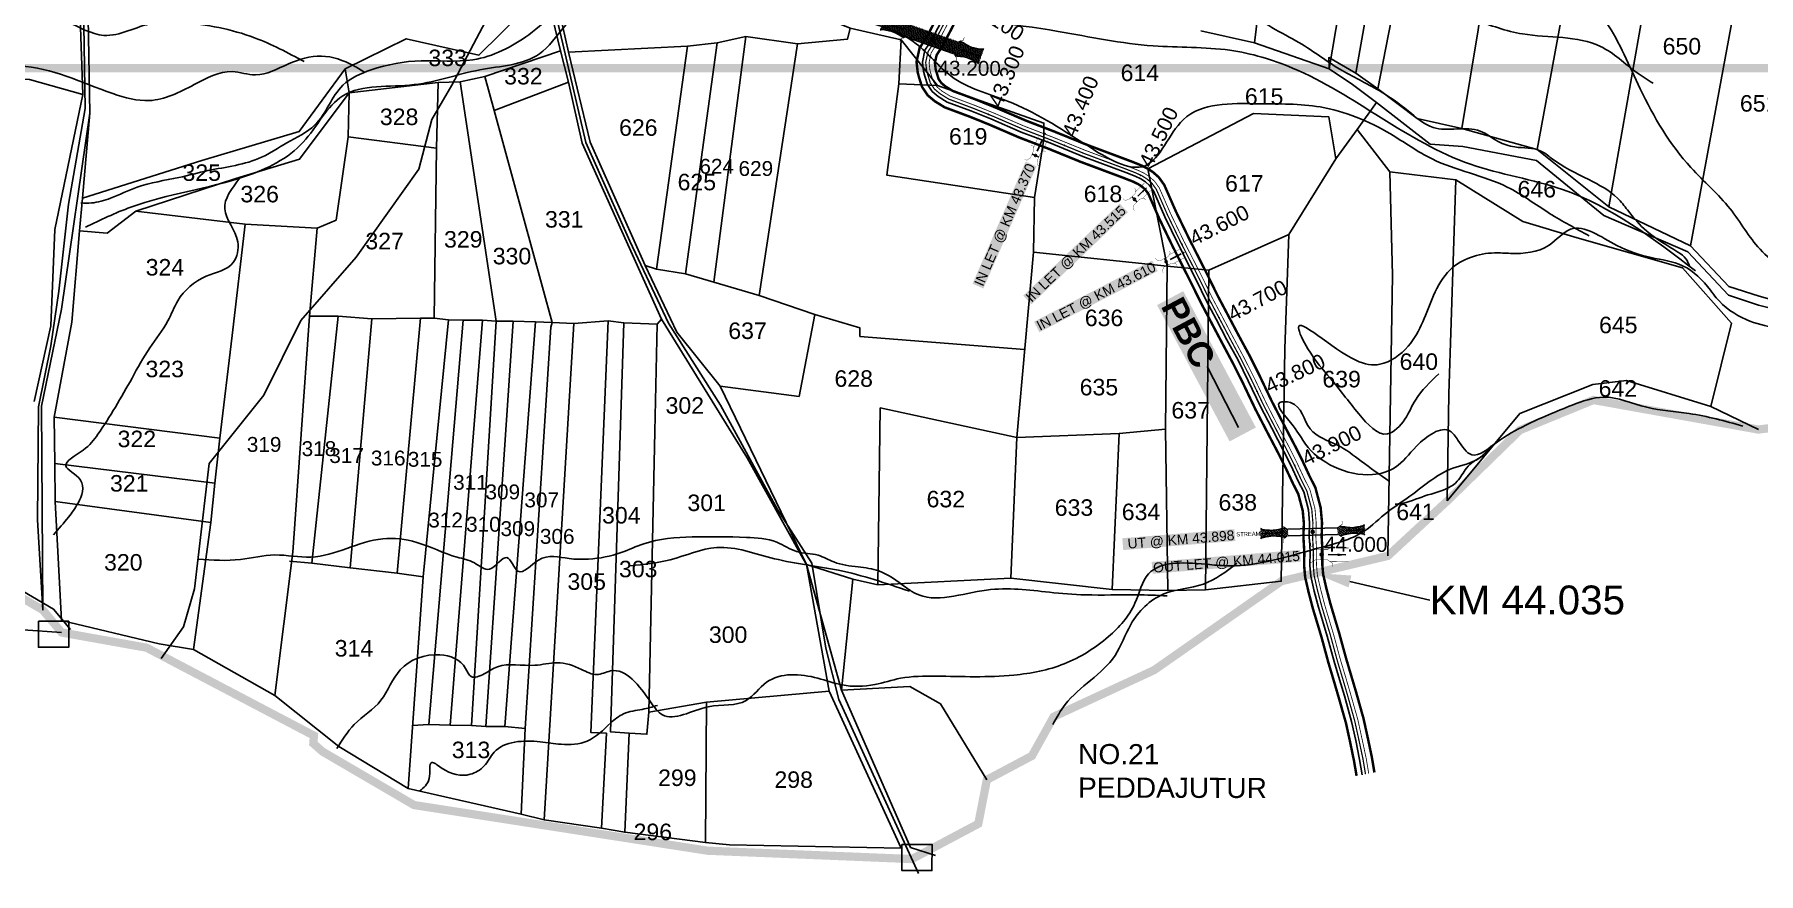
# Model space of a CAD drawing. Header units: inches. Extents: x 200003 to 248779, y 1594258 to 1607376.
# Drawn here: x 205191 to 207279, y 1595902 to 1596918 of the extents above; entities that cross this region are included whole.
import ezdxf
from ezdxf import colors
from ezdxf.entities.mleader import LeaderData, LeaderLine
from ezdxf.enums import TextEntityAlignment as Align
from ezdxf.math import Vec2, Vec3

# ---------------------------------------------------------------- set-up
doc = ezdxf.new("R2010")
doc.units = ezdxf.units.IN
doc.header["$LTSCALE"] = 15
doc.header["$MEASUREMENT"] = 0
doc.linetypes.add('DASHED2', pattern=[0.375, 0.25, -0.125])
doc.linetypes.add('HIDDEN2', pattern=[0.1875, 0.125, -0.0625])
for name, color, linetype in [('BOUNDRY STONES', 240, 'Continuous'), ('CANAL1', 7, 'Continuous'), ('CSMark', 72, 'Continuous'), ('PAPER SIZE', 5, 'Continuous'), ('PLOTS', 7, 'Continuous'), ('PLOTS NO', 7, 'Continuous'), ('ROADS', 1, 'Continuous'), ('STREAMS', 4, 'Continuous'), ('STRUCTURE', 5, 'Continuous'), ('TEXT', 1, 'Continuous'), ('text2', 7, 'Continuous'), ('VILLAGE BOUNDRY', 5, 'Continuous'), ('VILLAGE STONES', 240, 'Continuous')]:
    doc.layers.add(name, color=color, linetype=linetype)
doc.styles.get("Standard").update_dxf_attribs({"font": 'arial.ttf'})
doc.dimstyles.get("Standard").update_dxf_attribs({"dimtxt": 0.18, "dimasz": 0.18, "dimexe": 0.18, "dimexo": 0.0625, "dimgap": 0.09, "dimtad": 0, "dimtih": 1, "dimtoh": 1, "dimdec": 4, "dimzin": 0, "dimdsep": 46, "dimtxsty": 'Standard', "dimcen": 0.09, "dimadec": 0, "dimazin": 0, "dimtfac": 1, "dimtdec": 4, "dimtofl": 0, "dimtmove": 0, "dimatfit": 3, "dimfxl": 1, "dimtolj": 1, "dimtzin": 0, "dimarcsym": 0})

# ---------------------------------------------------------------- blocks, each defined once
blk = doc.blocks.new('OT')
at = {"layer": 'STRUCTURE', "color": 190}
for points, const_width in [([(769751.4, 1706595.8), (769729.4, 1706595.8)], 0.5), ([(769775.2, 1706601.8), (769775.2, 1706597.8), (769769.2, 1706593.8), (769761.8, 1706593.8), (769754.4, 1706593.8), (769748.4, 1706597.8), (769748.4, 1706601.8)], 0.5), ([(769761.8, 1706593.8), (769761.8, 1706581)], 2.5), ([(769751.4, 1706579), (769729.4, 1706579)], 0.5), ([(769748.4, 1706573), (769748.4, 1706577), (769754.4, 1706581), (769761.8, 1706581), (769761.8, 1706581), (769761.8, 1706581), (769769.2, 1706581), (769775.2, 1706577), (769775.2, 1706573)], 0.5)]:
    blk.add_lwpolyline(points, dxfattribs=dict(at, const_width=const_width))
at = {"layer": 'STRUCTURE', "color": 0}
blk.add_circle((769761.8, 1706587.4), 1.87, dxfattribs=at)
blk.add_leader([(769732.6, 1706587.4), (769753.8, 1706587.4)], dimstyle='Standard', override={"dimasz": 10, "dimgap": 0.09, "dimtad": 0}, dxfattribs=at)
blk = doc.blocks.new('UT')
at = {"layer": 'STRUCTURE'}
h = blk.add_hatch(dxfattribs=at)
h.set_pattern_fill('DASH', color=150, scale=8, angle=-39.6278, style=0)
h.set_pattern_definition([(320.372247933, (-4370.464, -6260.8811), (1.40800153113, 0.132407282), [1, -1])])
h.paths.add_polyline_path([(765163, 1700681.9), (765165.6, 1700680.6), (765167.2, 1700680.3), (765169.1, 1700680), (765172.4, 1700679.6), (765176.4, 1700679.3), (765179.5, 1700679.5), (765183.1, 1700679.9), (765187.7, 1700680.9), (765188.9, 1700681.2), (765193.1, 1700682.2), (765196.1, 1700680.2), (765196.1, 1700672.2), (765193.1, 1700670.2), (765190.5, 1700670.8), (765188.1, 1700671.3), (765185.5, 1700671.8), (765183.6, 1700672.1), (765181, 1700672.5), (765180.3, 1700672.5), (765178.5, 1700672.6), (765176.7, 1700672.6), (765174.6, 1700672.5), (765172.5, 1700672.3), (765170.4, 1700672), (765168.5, 1700671.7), (765166.1, 1700671.2), (765165, 1700670.8), (765163, 1700669.7)])
h.paths.add_polyline_path([(765259.1, 1700682.2), (765256.1, 1700680.2), (765256.1, 1700672.2), (765259.1, 1700670.2), (765261.9, 1700671), (765264.4, 1700671.6), (765266.4, 1700672), (765269.1, 1700672.5), (765272.7, 1700673), (765276.1, 1700673.1), (765278.6, 1700672.9), (765281.2, 1700672.7), (765283.9, 1700672.3), (765286.4, 1700671.9), (765288, 1700671.3), (765289.2, 1700670.6), (765289.1, 1700682.7), (765287.6, 1700681.8), (765285.7, 1700681.2), (765283, 1700680.7), (765281.2, 1700680.4), (765276.7, 1700679.9), (765272.7, 1700679.9), (765268.7, 1700680.3), (765264.8, 1700681), (765261.2, 1700681.7)])
at = {"layer": 'STRUCTURE', "color": 150, "const_width": 0.628}
for points in [[(765190.1, 1700688.2), (765190.1, 1700684.2), (765196.1, 1700680.2), (765256.1, 1700680.2), (765262.1, 1700684.2), (765262.1, 1700688.2)], [(765190.1, 1700664.2), (765190.1, 1700668.2), (765196.1, 1700672.2), (765256.1, 1700672.2), (765262.1, 1700668.2), (765262.1, 1700664.2)]]:
    blk.add_lwpolyline(points, dxfattribs=at)
at = {"layer": 'STRUCTURE', "color": 150}
for points in [[(765196.1, 1700680.2), (765256.1, 1700680.2)], [(765196.1, 1700672.2), (765256.1, 1700672.2)], [(765196.1, 1700672.2), (765256.1, 1700672.2)]]:
    blk.add_lwpolyline(points, dxfattribs=at)
at = {"layer": 'STRUCTURE', "color": 0}
blk.add_circle((765226.1, 1700676.2), 1.89, dxfattribs=at)
at = {"layer": 'STRUCTURE', "color": 150}
for points in [[(765163, 1700681.9), (765164.4, 1700681.1), (765167.9, 1700680.2), (765171.2, 1700679.8), (765176.1, 1700679.4), (765184.7, 1700680.3), (765193.1, 1700682.2)], [(765289.1, 1700682.7), (765287.8, 1700681.9), (765284.3, 1700680.9), (765280.9, 1700680.4), (765276.1, 1700679.8), (765267.4, 1700680.5), (765259.1, 1700682.2)], [(765163, 1700669.7), (765164.3, 1700670.6), (765167.8, 1700671.6), (765171.2, 1700672.1), (765176, 1700672.6), (765184.7, 1700672), (765193.1, 1700670.2)], [(765289.2, 1700670.6), (765287.8, 1700671.4), (765284.2, 1700672.3), (765280.9, 1700672.7), (765276.1, 1700673.1), (765267.4, 1700672.2), (765259.1, 1700670.2)]]:
    blk.add_spline(points, degree=3, dxfattribs=at)
at = {"layer": 'STRUCTURE', "color": 0}
blk.add_text('STREAM', height=5, dxfattribs=at).set_placement((765148.2, 1700675.8), align=Align.MIDDLE_CENTER)
for points in [[(765190.9, 1700676), (765164.2, 1700675.8)], [(765289.3, 1700676.7), (765265.4, 1700676.4)]]:
    blk.add_leader(points, dimstyle='Standard', override={"dimasz": 10, "dimgap": 0.09, "dimtad": 0}, dxfattribs=at)
blk = doc.blocks.new('SP')
at = {"layer": 'STRUCTURE'}
h = blk.add_hatch(dxfattribs=at)
h.set_pattern_fill('DASH', color=256, scale=8, style=0)
edge = h.paths.add_edge_path()
edge.add_spline(control_points=[(769825.7, 1706742.1), (769825.3, 1706741.8), (769823.8, 1706740.8), (769820.9, 1706740.3), (769817, 1706739.7), (769811.4, 1706738.9), (769804, 1706739.7), (769798.4, 1706741), (769795.6, 1706741.6)], knot_values=[0, 0, 0, 0, 1.613557, 5.24513, 8.624976, 13.470124, 22.190216, 30.746377, 30.746377, 30.746377, 30.746377], degree=3, periodic=0)
edge.add_line((769795.6, 1706741.6), (769792.6, 1706739.6))
edge.add_line((769792.6, 1706739.6), (769732.6, 1706739.6))
edge.add_line((769732.6, 1706739.6), (769729.6, 1706741.6))
edge.add_spline(control_points=[(769729.6, 1706741.6), (769726.9, 1706740.9), (769721.3, 1706739.5), (769713.9, 1706738.5), (769708.3, 1706739.1), (769704.4, 1706739.6), (769701.5, 1706740), (769700, 1706741), (769699.5, 1706741.3)], knot_values=[0, 0, 0, 0, 8.556161, 17.276253, 22.121402, 25.501247, 29.13282, 30.746377, 30.746377, 30.746377, 30.746377], degree=3, periodic=0)
edge.add_line((769699.5, 1706741.3), (769699.5, 1706722.1))
edge.add_spline(control_points=[(769699.5, 1706722.1), (769700, 1706722.4), (769701.4, 1706723.4), (769704.3, 1706724), (769708.2, 1706724.5), (769713.8, 1706725.3), (769721.2, 1706724.5), (769726.8, 1706723.3), (769729.6, 1706722.6)], knot_values=[0, 0, 0, 0, 1.613557, 5.24513, 8.624976, 13.470124, 22.190216, 30.746377, 30.746377, 30.746377, 30.746377], degree=3, periodic=0)
edge.add_line((769729.6, 1706722.6), (769732.6, 1706724.6))
edge.add_line((769732.6, 1706724.6), (769792.6, 1706724.6))
edge.add_line((769792.6, 1706724.6), (769795.6, 1706722.6))
edge.add_spline(control_points=[(769795.6, 1706722.6), (769798.4, 1706723.3), (769803.9, 1706724.8), (769811.3, 1706725.8), (769817, 1706725.1), (769820.9, 1706724.7), (769823.8, 1706724.2), (769825.2, 1706723.3), (769825.7, 1706723)], knot_values=[0, 0, 0, 0, 8.556161, 17.276253, 22.121402, 25.501247, 29.13282, 30.746377, 30.746377, 30.746377, 30.746377], degree=3, periodic=0)
edge.add_line((769825.7, 1706723), (769825.7, 1706742.1))
h.paths.add_polyline_path([(769764.2, 1706732.1, -1), (769761.1, 1706732.1, -1)], flags=0)
h.paths.add_polyline_path([(769761.1, 1706732.1, 1), (769764.2, 1706732.1, 1)], flags=16)
at = {"layer": 'STRUCTURE', "const_width": 0.628}
for points in [[(769726.6, 1706747.6), (769726.6, 1706743.6), (769732.6, 1706739.6), (769792.6, 1706739.6), (769798.6, 1706743.6), (769798.6, 1706747.6)], [(769726.6, 1706716.6), (769726.6, 1706720.6), (769732.6, 1706724.6), (769792.6, 1706724.6), (769798.6, 1706720.6), (769798.6, 1706716.6)]]:
    blk.add_lwpolyline(points, dxfattribs=at)
at = {"layer": 'STRUCTURE', "color": 3}
blk.add_lwpolyline([(769732.6, 1706724.6), (769792.6, 1706724.6)], dxfattribs=at)
blk.add_lwpolyline([(769732.6, 1706724.6), (769792.6, 1706724.6)], dxfattribs=at)
at = {"layer": 'STRUCTURE', "color": 0}
blk.add_circle((769762.6, 1706732.1), 1.55, dxfattribs=at)
at = {"layer": 'STRUCTURE'}
for points in [[(769699.5, 1706741.3), (769700.9, 1706740.5), (769704.4, 1706739.6), (769707.8, 1706739.2), (769712.6, 1706738.8), (769721.3, 1706739.7), (769729.6, 1706741.6)], [(769825.7, 1706742.1), (769824.3, 1706741.3), (769820.8, 1706740.3), (769817.5, 1706739.8), (769812.7, 1706739.2), (769804, 1706739.9), (769795.6, 1706741.6)], [(769699.5, 1706722.1), (769700.9, 1706723), (769704.4, 1706724), (769707.7, 1706724.5), (769712.5, 1706725), (769721.2, 1706724.4), (769729.6, 1706722.6)], [(769825.7, 1706723), (769824.3, 1706723.8), (769820.8, 1706724.7), (769817.4, 1706725.1), (769812.6, 1706725.5), (769803.9, 1706724.6), (769795.6, 1706722.6)]]:
    blk.add_spline(points, degree=3, dxfattribs=at)
at = {"layer": 'STRUCTURE', "color": 0}
blk.add_text('STREAM', height=5, dxfattribs=at).set_placement((769684.3, 1706732.1), align=Align.MIDDLE_CENTER)
for points in [[(769727.4, 1706732.1), (769700.8, 1706732.1)], [(769824.4, 1706732.1), (769800.5, 1706732.1)]]:
    blk.add_leader(points, dimstyle='Standard', override={"dimasz": 10, "dimgap": 0.09, "dimtad": 0}, dxfattribs=at)
blk = doc.blocks.new('PBC')
at = {"layer": 'STRUCTURE', "color": 5, "insert": (13.6, 8.7), "char_height": 30, "width": 181.057, "attachment_point": 1, "rotation": 325.6347, "bg_fill": 1, "box_fill_scale": 1.1, "bg_fill_color": 7, "bg_fill_true_color": 16777215, "bg_fill_transparency": 0}
blk.add_mtext('{\\fArial|b1|i0|c0|p34;\\C256;PBC}', dxfattribs=at)
at = {"layer": 'PAPER SIZE'}
blk.add_leader([(148.6, -102.5), (80.6, -54.7)], dimstyle='Standard', override={"dimasz": 40, "dimgap": 0.09, "dimtad": 0, "dimtfill": 2, "dimtfillclr": 5}, dxfattribs=at)

msp = doc.modelspace()

# ---------------------------------------------------------------- linework, layer by layer
at = {"layer": 'BOUNDRY STONES'}
for points in [[(205196.1, 1596207.8), (205232.7, 1596207.7), (205232.7, 1596176.1), (205196, 1596176.2)], [(206241.6, 1595937.4), (206278.3, 1595937.3), (206278.2, 1595905.7), (206241.5, 1595905.8)]]:
    msp.add_lwpolyline(points, close=True, dxfattribs=at)
at = {"layer": 'CANAL1', "color": 200, "const_width": 3}
for points in [[(206293.6, 1596956.8), (206272.2, 1596915.9), (206263.2, 1596901.9), (206259.5, 1596885.2), (206260.9, 1596872.6), (206262.7, 1596865.8), (206266.2, 1596854.8), (206273.1, 1596844.6), (206281.6, 1596837.5), (206293.6, 1596830.1), (206322.8, 1596819.2), (206346.7, 1596809.6), (206383.8, 1596793.6), (206418.2, 1596780.4), (206458.2, 1596764.1), (206510.6, 1596744.5), (206521.5, 1596740.2), (206527.8, 1596737.2), (206532.5, 1596734.1), (206536.5, 1596730.5), (206540.3, 1596725.3), (206553.8, 1596694.7), (206569.9, 1596661.3), (206592.3, 1596617.1), (206604.2, 1596592.9), (206616.1, 1596570.3), (206629.3, 1596545.3), (206642.6, 1596520.4), (206655, 1596495.8), (206669.8, 1596464.7), (206683.5, 1596438.2), (206698.2, 1596410.1), (206706.9, 1596392.7), (206715.5, 1596374.3), (206721.9, 1596361.7), (206727.3, 1596341.4), (206728.6, 1596326.6), (206728.1, 1596309.7), (206728.7, 1596299.5), (206729.2, 1596291.1), (206729, 1596275), (206730.2, 1596261), (206734.5, 1596242.3), (206739.6, 1596222.9), (206745.8, 1596202.4), (206750.2, 1596187.7), (206758.5, 1596157), (206765.1, 1596134.9), (206770.9, 1596115.1), (206779.6, 1596084.5), (206784.6, 1596061.6), (206789.3, 1596038.9), (206792.5, 1596020.4)], [(206312.6, 1596945.8), (206291.7, 1596905.7), (206291.2, 1596904.8), (206283.8, 1596893.3), (206281.8, 1596884.1), (206282.6, 1596876.7), (206283.9, 1596872), (206286.2, 1596864.5), (206289.6, 1596859.5), (206294.5, 1596855.4), (206303.3, 1596850), (206330.7, 1596839.8), (206355.1, 1596829.9), (206392.1, 1596814), (206426.3, 1596800.8), (206466.2, 1596784.6), (206518.6, 1596765), (206530.3, 1596760.4), (206538.6, 1596756.4), (206545.8, 1596751.7), (206552.9, 1596745.4), (206559.5, 1596736.2), (206573.7, 1596703.9), (206589.6, 1596671.1), (206612, 1596626.9), (206623.8, 1596602.8), (206635.6, 1596580.5), (206648.7, 1596555.6), (206662.2, 1596530.6), (206674.8, 1596505.5), (206689.6, 1596474.5), (206703.1, 1596448.3), (206717.8, 1596420.2), (206726.8, 1596402.3), (206735.3, 1596383.9), (206742.6, 1596369.5), (206749, 1596345.2), (206750.6, 1596327.3), (206750.2, 1596310), (206750.7, 1596300.7), (206751.2, 1596291.6), (206751, 1596275.8), (206752, 1596264.5), (206755.9, 1596247.5), (206760.8, 1596228.9), (206766.8, 1596208.7), (206771.3, 1596193.7), (206779.7, 1596163), (206786.2, 1596141.1), (206792.1, 1596121.2), (206800.9, 1596089.8), (206806.1, 1596066.2), (206811, 1596043), (206814.1, 1596024.5)]]:
    msp.add_lwpolyline(points, dxfattribs=at)
at = {"layer": 'CANAL1', "color": 5, "ltscale": 4}
msp.add_lwpolyline([(206299.6, 1596953.3), (206278.4, 1596912.6), (206278.3, 1596912.4), (206269.7, 1596899.2), (206266.6, 1596884.9), (206267.8, 1596873.9), (206269.5, 1596867.8), (206272.6, 1596857.9), (206278.3, 1596849.4), (206285.7, 1596843.2), (206296.7, 1596836.5), (206325.3, 1596825.8), (206349.4, 1596816.1), (206386.4, 1596800.1), (206420.8, 1596786.9), (206460.8, 1596770.6), (206513.2, 1596751), (206524.3, 1596746.6), (206531.3, 1596743.3), (206536.7, 1596739.7), (206541.8, 1596735.3), (206546.4, 1596728.8), (206560.1, 1596697.6), (206576.2, 1596664.4), (206598.6, 1596620.3), (206610.4, 1596596), (206622.3, 1596573.5), (206635.5, 1596548.6), (206648.9, 1596523.7), (206661.3, 1596498.9), (206676.1, 1596467.8), (206689.7, 1596441.4), (206704.4, 1596413.3), (206713.2, 1596395.7), (206721.8, 1596377.3), (206728.5, 1596364.2), (206734.2, 1596342.6), (206735.6, 1596326.8), (206735.2, 1596309.8), (206735.7, 1596299.9), (206736.2, 1596291.3), (206736, 1596275.2), (206737.1, 1596262.1), (206741.3, 1596244), (206746.3, 1596224.8), (206752.5, 1596204.4), (206756.9, 1596189.6), (206765.3, 1596158.9), (206771.8, 1596136.9), (206777.7, 1596117.1), (206786.4, 1596086.2), (206791.4, 1596063), (206796.2, 1596040.2), (206799.3, 1596021.7)], dxfattribs=at)
at = {"layer": 'CANAL1', "color": 1, "linetype": 'HIDDEN2', "ltscale": 4}
msp.add_lwpolyline([(206303.1, 1596951.3, 1.5, 1.5, 0), (206281.9, 1596910.7, 1.5, 1.5, 0), (206281.7, 1596910.4, 1.5, 1.5, 0), (206273.5, 1596897.6, 1.5, 1.5, 0), (206270.6, 1596884.6, 1.5, 1.5, 0), (206271.7, 1596874.6, 1.5, 1.5, 0), (206273.3, 1596868.9, 1.5, 1.5, 0), (206276.2, 1596859.6, 1.5, 1.5, 0), (206281.3, 1596852.1, 1.5, 1.5, 0), (206288.1, 1596846.5, 1.5, 1.5, 0), (206298.4, 1596840.1, 1.5, 1.5, 0), (206326.7, 1596829.5, 1.5, 1.5, 0), (206350.9, 1596819.8, 1.5, 1.5, 0), (206388, 1596803.8, 1.5, 1.5, 0), (206422.3, 1596790.6, 1.5, 1.5, 0), (206462.2, 1596774.3, 1.5, 1.5, 0), (206514.6, 1596754.8, 1.5, 1.5, 0), (206525.9, 1596750.3, 1.5, 1.5, 0), (206533.2, 1596746.8, 1.5, 1.5, 0), (206539.1, 1596742.9, 1.5, 1.5, 0), (206544.7, 1596738, 1.5, 1.5, 0), (206549.9, 1596730.8, 1.5, 1.5, 0), (206563.7, 1596699.3, 1.5, 1.5, 0), (206579.7, 1596666.2, 1.5, 1.5, 0), (206602.2, 1596622, 1.5, 1.5, 0), (206614, 1596597.8, 1.5, 1.5, 0), (206625.8, 1596575.4, 1.5, 1.5, 0), (206639, 1596550.4, 1.5, 1.5, 0), (206652.4, 1596525.5, 1.5, 1.5, 0), (206664.9, 1596500.7, 1.5, 1.5, 0), (206679.7, 1596469.6, 1.5, 1.5, 0), (206693.3, 1596443.3, 1.5, 1.5, 0), (206708, 1596415.1, 1.5, 1.5, 0), (206716.8, 1596397.5, 1.5, 1.5, 0), (206725.4, 1596379.1, 1.5, 1.5, 0), (206732.2, 1596365.6, 1.5, 1.5, 0), (206738.2, 1596343.3, 1.5, 1.5, 0), (206739.6, 1596327, 1.5, 1.5, 0), (206739.2, 1596309.8, 1.5, 1.5, 0), (206739.7, 1596300.1, 1.5, 1.5, 0), (206740.2, 1596291.3, 1.5, 1.5, 0), (206740, 1596275.4, 1.5, 1.5, 0), (206741.1, 1596262.8, 1.5, 1.5, 0), (206745.2, 1596244.9, 1.5, 1.5, 0), (206750.2, 1596225.9, 1.5, 1.5, 0), (206756.3, 1596205.6, 1.5, 1.5, 0), (206760.8, 1596190.7, 1.5, 1.5, 0), (206769.1, 1596160, 1.5, 1.5, 0), (206775.7, 1596138, 1.5, 1.5, 0), (206781.5, 1596118.2, 1.5, 1.5, 0), (206790.2, 1596087.1, 1.5, 1.5, 0), (206795.3, 1596063.9, 1.5, 1.5, 0), (206800.2, 1596041, 1.5, 1.5, 0), (206803.3, 1596022.4, 0, 0, 0)], format="xyseb", dxfattribs=at)
at = {"layer": 'CANAL1', "color": 5, "ltscale": 4, "const_width": 1}
msp.add_lwpolyline([(206306.6, 1596949.3), (206285.5, 1596908.9), (206285.2, 1596908.4), (206277.2, 1596896.1), (206274.7, 1596884.4), (206275.7, 1596875.4), (206277.1, 1596870), (206279.9, 1596861.4), (206284.3, 1596854.8), (206290.4, 1596849.7), (206300.2, 1596843.7), (206328.2, 1596833.2), (206352.4, 1596823.5), (206389.5, 1596807.5), (206423.7, 1596794.3), (206463.7, 1596778.1), (206516, 1596758.5), (206527.5, 1596753.9), (206535.2, 1596750.3), (206541.5, 1596746.1), (206547.7, 1596740.7), (206553.4, 1596732.8), (206567.4, 1596700.9), (206583.3, 1596668), (206605.8, 1596623.8), (206617.6, 1596599.6), (206629.4, 1596577.3), (206642.6, 1596552.3), (206655.9, 1596527.4), (206668.5, 1596502.4), (206683.3, 1596471.4), (206696.8, 1596445.1), (206711.6, 1596417), (206720.5, 1596399.2), (206729, 1596380.8), (206736, 1596367), (206742.1, 1596344), (206743.6, 1596327.1), (206743.2, 1596309.9), (206743.7, 1596300.3), (206744.2, 1596291.4), (206744, 1596275.5), (206745, 1596263.4), (206749.1, 1596245.9), (206754, 1596227), (206760.1, 1596206.7), (206764.6, 1596191.8), (206772.9, 1596161.1), (206779.5, 1596139.1), (206785.3, 1596119.3), (206794.1, 1596088.1), (206799.2, 1596064.7), (206804.1, 1596041.7), (206807.2, 1596023.2)], dxfattribs=at)
at = {"layer": 'PLOTS'}
for points in [[(205208.7, 1598009.9), (205223.1, 1597950), (205298.2, 1597812.9), (205414.8, 1597636.5), (205502.4, 1597522.7), (205602.8, 1597413.1), (205678.6, 1597297.2), (205798.7, 1597062.8), (205823.3, 1596962.1), (205838.1, 1596897), (205864, 1596788), (205930.7, 1596638.5), (205969.2, 1596557.7), (206021.6, 1596492.5), (206117.3, 1596480), (206136.2, 1596579.2), (206068.9, 1596602.2), (206013.8, 1596618.2), (205979.7, 1596628.5), (205944.4, 1596633.9), (205930.7, 1596638.5)], [(204976.6, 1597764.8), (205201.1, 1597838.1), (205196.7, 1597642.6), (205209, 1597515.3), (205215.9, 1597410.5), (205235, 1597214.6), (205238.8, 1597109.5), (205246.5, 1596938.8), (205249.9, 1596845.6), (205215.7, 1596682), (205210.9, 1596565.3), (205190.7, 1596473.6)], [(206751, 1597580.9), (206668.8, 1596908.2)], [(206759.3, 1596876.9), (206853.7, 1597434.8)], [(206882.8, 1597389.6), (206791.5, 1596871.6)], [(206818.1, 1596852.6), (206913.5, 1597340.9)], [(206989, 1597259.9), (206939.6, 1596923.9), (206920.1, 1596804.3)], [(207011.3, 1596779.1), (207088.5, 1597197.7)], [(206240.7, 1595932.8), (206032.8, 1595936.8), (206003.8, 1595939.5), (205906, 1595952), (205878.1, 1595957), (205808.6, 1595967), (205780.7, 1595973.8), (205643.9, 1596005.2), (205559.7, 1596056.1), (205482.2, 1596117.7), (205383.7, 1596173.6), (205342, 1596180.4), (205223.7, 1596208.7), (205216, 1596352.6), (205215.6, 1596398.6), (205214.9, 1596455), (205236.4, 1596569.7), (205245.8, 1596680.6), (205249.1, 1596719.9), (205258, 1596823.1), (205253, 1597124.1)], [(207171.4, 1597128.2), (207097.9, 1596709.6)], [(207196.9, 1596662.5), (207271.3, 1597064.7)], [(205249.1, 1596719.9), (205393.8, 1596765.5), (205511.8, 1596800.9), (205567.5, 1596876.6), (205641.5, 1596913.2), (205729.5, 1596893.2), (205809.3, 1596972.5)], [(205838.1, 1596897), (205982, 1596904.1), (206017.9, 1596908.3), (206052.8, 1596916), (206115.4, 1596907.1), (206176, 1596912.8), (206179, 1596925.9), (206099.5, 1596958), (205946.7, 1596967.2), (205827.3, 1596935)], [(206240.7, 1595932.8), (206153.5, 1596123.1), (206126.2, 1596276.4), (206122, 1596283.1), (206054.5, 1596405.6), (205950.4, 1596573.5), (205854.5, 1596786.5), (205837.8, 1596860.6), (205828.3, 1596898.4), (205815.4, 1596951.9)], [(206052.8, 1596916), (206013.8, 1596618.2)], [(206179, 1596925.9), (206241, 1596911.7), (206238, 1596858.5), (206223.6, 1596747.8), (206402.4, 1596720.7), (206413.7, 1596791.6), (206413.8, 1596811), (206285.1, 1596856.5), (206241, 1596911.7)], [(206603.9, 1596922.9), (206668.8, 1596908.2), (206759.3, 1596876.9), (206787.6, 1596857.8), (206816.8, 1596836.1), (206881.5, 1596785.6), (206921.1, 1596782.7), (207010.4, 1596765.5), (207091.9, 1596699.1), (207193.6, 1596654.9), (207243.1, 1596602.7), (207279.3, 1596590.5), (207388.2, 1596563.5)], [(204861.6, 1596907.6), (204932.5, 1596887.8), (204947.4, 1596883.7), (205032.1, 1596892.5), (205095.5, 1596867.5), (205185, 1596864), (205249.9, 1596845.6)], [(205572.4, 1596847.7), (205679.9, 1596860.2), (205706.6, 1596860.9), (205736.5, 1596867.3), (205828.3, 1596898.4)], [(205982, 1596904.1), (205944.4, 1596633.9)], [(205979.7, 1596628.5), (206017.9, 1596908.3)], [(206068.9, 1596602.2), (206115.4, 1596907.1)], [(205245.8, 1596680.6), (205279, 1596677.7), (205313.8, 1596704.2), (205435.2, 1596743.8), (205512.3, 1596767.2), (205572.4, 1596847.7), (205567.5, 1596876.6)], [(207645.6, 1596492.9), (207646.3, 1596500.5), (207493.5, 1596540.9), (207387.1, 1596571.2), (207280.2, 1596601.5), (207243.3, 1596612.9), (207196.9, 1596662.5), (207097.9, 1596709.6), (207011.3, 1596779.1), (206920.1, 1596804.3), (206865.7, 1596816.6), (206818.1, 1596852.6), (206791.5, 1596871.6), (206758.7, 1596890.3), (206759.3, 1596876.9)], [(205679.9, 1596860.2), (205678.1, 1596780.7), (205675.3, 1596574.7)], [(205750.2, 1596570.9), (205706.6, 1596860.9)], [(205736.5, 1596867.3), (205747.9, 1596826.2), (205818, 1596569.5), (205844.3, 1596568.4), (205885.8, 1596571.4), (205904.8, 1596569.1), (205945.5, 1596567.6), (205950.4, 1596573.5)], [(205747.9, 1596826.2), (205837.8, 1596860.6)], [(206285.1, 1596856.5), (206238, 1596858.5)], [(205818, 1596569.5), (205798.1, 1596570.3), (205771.1, 1596571.1), (205750.2, 1596570.9), (205733.8, 1596572.3), (205710.3, 1596572.3), (205692.6, 1596572.6), (205675.3, 1596574.7), (205658.6, 1596574.8), (205599.7, 1596573.9), (205558.8, 1596577.1), (205524.3, 1596577.2), (205533.4, 1596683.7), (205556.5, 1596693.5), (205571.2, 1596794.2), (205572.4, 1596847.7)], [(206830.5, 1596286.8), (206836.1, 1596626.8), (206832.9, 1596752.1), (206793.2, 1596803.1), (206816.8, 1596836.1)], [(205201.3, 1596221.2), (205199.8, 1596468.1), (205223.9, 1596585.7), (205258, 1596823.1)], [(206401, 1596654.7), (206562.9, 1596637.9), (206613.7, 1596632.7), (206710.3, 1596676.2), (206767.4, 1596767.6), (206759, 1596818.4), (206667.5, 1596822.6), (206539.7, 1596755.6), (206562.9, 1596637.9), (206561.2, 1596440.4), (206563.7, 1596244.9), (206496.6, 1596246.1), (206373.6, 1596259.9)], [(205571.2, 1596794.2), (205678.1, 1596780.7)], [(206793.2, 1596803.1), (206767.4, 1596767.6)], [(206832.9, 1596752.1), (206912.6, 1596742.3), (206904.1, 1596482.9), (206902.4, 1596353.4)], [(207221.5, 1596467.8), (207246.5, 1596568.8), (207187.1, 1596635.5), (207059.5, 1596672.1), (206993.9, 1596692), (206912.6, 1596742.3)], [(205533.4, 1596683.7), (205446.3, 1596688.5), (205313.8, 1596704.2)], [(206402.4, 1596720.7), (206401, 1596654.7), (206381, 1596430), (206373.6, 1596259.9), (206212.7, 1596251.8), (206182.4, 1596258.8), (206126.2, 1596276.4), (206021.6, 1596492.5)], [(205446.3, 1596688.5), (205430.6, 1596553.9), (205415.8, 1596429.2), (205409.5, 1596374.8), (205404.8, 1596327.3), (205383.7, 1596173.6)], [(206563.7, 1596244.9), (206609.5, 1596245.7), (206701.3, 1596256.1), (206705.6, 1596537.7), (206710.3, 1596676.2)], [(206613.7, 1596632.7), (206609.5, 1596245.7)], [(206136.2, 1596579.2), (206191, 1596563), (206191, 1596552.6), (206390.3, 1596536.9)], [(205524.3, 1596577.2), (205504, 1596291.3), (205482.2, 1596117.7)], [(205527, 1596277.8), (205558.8, 1596577.1)], [(205599.7, 1596573.9), (205573.7, 1596272.2)], [(205630.5, 1596266), (205658.6, 1596574.8)], [(205643.9, 1596005.2), (205661.8, 1596261.4), (205692.6, 1596572.6)], [(205710.3, 1596572.3), (205668.8, 1596082.6)], [(205694.5, 1596081.6), (205733.8, 1596572.3)], [(205750.2, 1596570.9), (205720.6, 1596081.2)], [(205737.9, 1596080), (205771.1, 1596571.1)], [(205798.1, 1596570.3), (205760.8, 1596080)], [(205785.6, 1596077.9), (205816.5, 1596563.9), (205818, 1596569.5)], [(205808.6, 1595967), (205844.3, 1596568.4)], [(205885.8, 1596571.4), (205864.9, 1596072.9), (205883.8, 1596072), (205878.1, 1595957)], [(205906, 1595952), (205911.3, 1596072.2), (205888.8, 1596073.7), (205904.8, 1596569.1)], [(205945.5, 1596567.6), (205942.4, 1596437.5), (205935.4, 1596097.6), (205933, 1596070.8), (205911.3, 1596072.2)], [(206902.4, 1596353.4), (206990.3, 1596459.3), (207078.7, 1596494.4), (207119.6, 1596499.3), (207221.5, 1596467.8), (207279.2, 1596439.8)], [(205214.9, 1596455), (205415.8, 1596429.2)], [(206215.5, 1596466.1), (206212.7, 1596251.8)], [(206215.5, 1596466.1), (206381, 1596430)], [(206496.6, 1596246.1), (206504.8, 1596435.1), (206381, 1596430)], [(206504.8, 1596435.1), (206561.2, 1596440.4)], [(205409.5, 1596374.8), (205215.6, 1596398.6)], [(205216, 1596352.6), (205404.8, 1596327.3)], [(205661.8, 1596261.4), (205630.5, 1596266), (205573.7, 1596272.2), (205527, 1596277.8), (205500, 1596280.3)], [(206168.8, 1596124.2), (206126.2, 1596276.4)], [(206182.4, 1596258.8), (206168.8, 1596124.2), (206251.2, 1596128.6), (206288.5, 1596107.6), (206344.7, 1596015.6)], [(206005.2, 1596109.7), (206153.5, 1596123.1)], [(206168.8, 1596124.2), (206252.3, 1595933.6), (206282.3, 1595924.1)], [(205935.4, 1596097.6), (206005.2, 1596109.7), (206003.8, 1595939.5)], [(205648.7, 1596081.4), (205668.8, 1596082.6), (205694.5, 1596081.6), (205720.6, 1596081.2), (205737.9, 1596080), (205760.8, 1596080), (205785.6, 1596077.9), (205780.7, 1595973.8)]]:
    msp.add_lwpolyline(points, dxfattribs=at)
at = {"layer": 'ROADS'}
for points in [[(205184.7, 1598534.9), (205178.2, 1598517.8), (205201.1, 1598381.9), (205181.6, 1598312.6), (205169.6, 1598274.7), (205172.2, 1598186.6), (205184.9, 1598098.6), (205201.2, 1597965.5), (205205, 1597867.3), (205206.5, 1597791.4), (205204.4, 1597707.1), (205206.4, 1597627.6), (205215.8, 1597485.4), (205225.7, 1597372.8), (205236, 1597266.6), (205245.8, 1597105.3), (205251.1, 1596929.6), (205252.6, 1596828.8), (205232.4, 1596712.8), (205220.5, 1596607.6), (205210.9, 1596541.3), (205196, 1596467.4), (205194.9, 1596330.4), (205201.3, 1596221.2)], [(206262, 1595902.1), (206165.4, 1596112.7), (206149.8, 1596175.2), (206132.7, 1596278), (206091.2, 1596342.9), (206022.1, 1596469.4), (205958.9, 1596568.8), (205912.3, 1596668.1), (205858.9, 1596787.6), (205831.1, 1596907), (205805.9, 1597012.6), (205793.4, 1597060.5), (205728.1, 1597184.7), (205639.2, 1597343.6), (205594.3, 1597416.5), (205480.6, 1597538.9), (205370.5, 1597695.6), (205291, 1597815.5), (205239.8, 1597909.7), (205215.4, 1597966.1), (205209.1, 1598009.4), (205201.2, 1597965.5)], [(205344.6, 1596162.5), (205371.6, 1596201), (205384.8, 1596246.8), (205402.6, 1596398.5), (205468.8, 1596481.3), (205513.7, 1596571.8), (205580.8, 1596648.5), (205656.6, 1596755.2), (205672.5, 1596815.5), (205696.5, 1596857), (205744.9, 1596948.7), (205823.3, 1597118.9), (205884.1, 1597253.1), (205911.5, 1597289.6), (205948.9, 1597374.9), (205964.7, 1597399.9), (206034.1, 1597464.4), (206114, 1597571.1), (206172.4, 1597686.2), (206215, 1597723.3), (206245.9, 1597783), (206290.8, 1597827), (206286.3, 1597891.2)], [(203796.2, 1596857.1), (203917, 1596830.1), (204043.9, 1596795.6), (204159, 1596748.1), (204237, 1596706.7), (204330.5, 1596656.6), (204444.7, 1596600.7), (204653.8, 1596485.7), (204785.7, 1596430.2), (204936.4, 1596372.2), (205137.4, 1596267.1), (205214.3, 1596222.4), (205234.6, 1596197.7)]]:
    msp.add_lwpolyline(points, dxfattribs=at)
at = {"layer": 'STREAMS'}
for points in [[(206014.7, 1597242.8), (206041.7, 1597227.6), (206067.3, 1597206.2), (206081.7, 1597191.6), (206082.9, 1597149.4), (206131.1, 1597198), (206183, 1597178.4), (206201.9, 1597140.5), (206208.2, 1597118.3), (206227, 1597084.8), (206267.8, 1597057.8), (206302.3, 1597079), (206344.5, 1597067.5), (206388.9, 1597062.6), (206419.1, 1597049.3), (206448.7, 1597047.5), (206473, 1597039), (206481.9, 1597024), (206491.6, 1597005.7), (206531.4, 1597007.4), (206565.5, 1596993.6), (206568.2, 1596976.5), (206581.4, 1596975.9), (206590.7, 1597003.4), (206599.8, 1597017.1), (206638.1, 1597010.5), (206661.4, 1596953.6), (206719.1, 1596910.7), (206772.1, 1596876.4), (206819.7, 1596850.4), (206855.3, 1596825.5), (206885.2, 1596805.7), (206942.2, 1596801.3), (206964, 1596788.7), (206984.1, 1596782.1), (207015.8, 1596777.2), (207028.2, 1596768.7), (207073.7, 1596742.5), (207108.7, 1596720), (207120.6, 1596705.9), (207144, 1596680), (207181.7, 1596654.7), (207191.5, 1596646.6), (207195.7, 1596637.6)], [(205517.6, 1596885.7), (205457.8, 1596914.3), (205369.6, 1596932.9), (205334.2, 1596932), (205275.3, 1596917.2), (205229, 1596934.3), (205175.7, 1596951.4), (205099.4, 1597003), (205056.1, 1597029.5), (205036.1, 1597044.5), (205002.3, 1597055.1), (204956.4, 1597061.6), (204920, 1597067.2), (204876.6, 1597068.3), (204828.3, 1597066.4), (204785.4, 1597066.1)], [(207479.1, 1596490.7), (207436.1, 1596519), (207408.6, 1596534.6), (207364.9, 1596566.7), (207331.6, 1596612.8), (207281.2, 1596658.2), (207244.9, 1596707.2), (207197.5, 1596757.1), (207136, 1596852.6), (207094.6, 1596933.6), (207067.2, 1596965.6), (207024.2, 1597000.5), (206977.6, 1597045.2), (206926.4, 1597058.7)], [(205247.4, 1596714.3), (205260, 1596714.3), (205283.3, 1596720), (205315.4, 1596733.4), (205365.9, 1596745.1), (205401.3, 1596753.4), (205466.2, 1596769.6), (205496.8, 1596787), (205530.8, 1596808.7), (205564.7, 1596856.8), (205598.9, 1596875.4), (205659.5, 1596886.5), (205722.2, 1596887.7), (205789.9, 1596918.1), (205823.1, 1596946.4), (205883.9, 1596992.9), (205988.9, 1596998.2), (206042.5, 1596988.6), (206147.6, 1596958.6), (206204.7, 1596947), (206261.6, 1596942), (206431, 1596922), (206546.2, 1596904.6), (206639.1, 1596899.2), (206714.9, 1596877.7), (206930.4, 1596761.2), (207042.1, 1596730.5), (207203, 1596632.1)], [(207074.4, 1596674.5), (207026.2, 1596701.7), (206975, 1596733.5), (206883.9, 1596767.6), (206833.5, 1596797.9), (206748.4, 1596830.5), (206672.3, 1596834.4), (206582.6, 1596815.1), (206536.5, 1596759.4), (206466.4, 1596783.7), (206369.8, 1596837.6), (206301.3, 1596867.9), (206259.2, 1596907.2), (206157.5, 1596942.1), (205983.2, 1596980.3), (205873.1, 1596963.3), (205833.1, 1596928), (205802.8, 1596894.9), (205730.4, 1596875.5), (205651.2, 1596857.6), (205564.5, 1596844), (205516.7, 1596788), (205446.7, 1596746.6), (205307.8, 1596709.2), (205252.9, 1596684.8)], [(206935.7, 1596936.2), (206993.6, 1596919), (207087.9, 1596903.9), (207132.4, 1596871.9), (207151.6, 1596859.2)], [(204440.5, 1596628), (204479.9, 1596650.3), (204552.3, 1596677.6), (204609.1, 1596677.4), (204662, 1596676.3), (204707.5, 1596710.1), (204723.6, 1596766.8), (204737.1, 1596798.2), (204775.5, 1596795.1), (204804.4, 1596771.6), (204872.1, 1596759), (204911.1, 1596765.9), (204944, 1596780.2), (204975, 1596804.1), (205007, 1596831.9), (205049.6, 1596852.9), (205118, 1596873.2), (205173.3, 1596880), (205285.9, 1596846.8), (205330.3, 1596838.3), (205384.7, 1596857.6), (205430.6, 1596873.4), (205458.8, 1596869.4), (205498.8, 1596882.7), (205538.7, 1596892.1), (205577.6, 1596880.6), (205591, 1596872.5)], [(205214, 1596312.2), (205232.4, 1596333.9), (205243.9, 1596350.8), (205246.9, 1596378.6), (205229.1, 1596396), (205250, 1596414.8), (205267.9, 1596434.1), (205309.3, 1596502.2), (205330.8, 1596538.8), (205352.7, 1596571.5), (205364.7, 1596595.8), (205399, 1596625.5), (205431.8, 1596642), (205437.3, 1596667.3), (205421.5, 1596707), (205440, 1596744.7)], [(206892.2, 1596507.5), (206863.9, 1596475.6), (206850.9, 1596452.4), (206830, 1596434.5), (206795.4, 1596458.7), (206760.8, 1596501.7), (206733.5, 1596537.6), (206722.1, 1596563.2), (206791.7, 1596523.7), (206820.8, 1596518.9), (206855, 1596540.8), (206885.8, 1596602.3), (206905.8, 1596633.4), (206959.4, 1596653.8), (206978.8, 1596653.2), (207025.6, 1596663.1), (207051.8, 1596682.4), (207107.8, 1596662.9), (207149.5, 1596648.1), (207187.4, 1596638.3), (207221.1, 1596608.6), (207228.2, 1596599.3), (207264.3, 1596573.1), (207338.1, 1596556.7), (207379, 1596547.5), (207458.6, 1596525.3), (207504.4, 1596517.2), (207557.2, 1596506.5), (207601, 1596496.1), (207635.7, 1596487.8), (207658.9, 1596481.2)], [(207260.3, 1596444.1), (207195.4, 1596459.2), (207144, 1596466.8), (207091.3, 1596479.1), (207053.8, 1596469.4), (206997.5, 1596445.1), (206961.5, 1596423.7), (206932, 1596409.3), (206915.3, 1596427.1), (206905.9, 1596437.9), (206865.2, 1596419.8), (206839.5, 1596394.1), (206811.9, 1596385.3), (206730.6, 1596422), (206715.7, 1596444.4), (206699.5, 1596472.5), (206712.5, 1596472.4), (206736.3, 1596440.6), (206769.4, 1596420.9), (206797.9, 1596401.7), (206832.4, 1596376.9)], [(205557.4, 1596053.5), (205578.4, 1596082.4), (205610.8, 1596111.9), (205634.1, 1596148.7), (205682.2, 1596167), (205713.3, 1596150.6), (205719.9, 1596140.6), (205735.9, 1596143.9), (205752, 1596152.6), (205797, 1596154.3), (205823.9, 1596157.3), (205853.8, 1596149.3), (205872.2, 1596143), (205888.8, 1596147.4), (205937.2, 1596110.2), (205951.7, 1596094.2), (206007.3, 1596104), (206053.2, 1596111.7), (206077.8, 1596133.7), (206139.8, 1596138.7), (206169.4, 1596130.5), (206209, 1596131), (206240.1, 1596138.5), (206283, 1596141.1), (206377.4, 1596142.4), (206438.5, 1596156.1), (206491.9, 1596189), (206524, 1596229.4), (206540.4, 1596265), (206614.2, 1596276.3), (206638, 1596274.7), (206745.5, 1596296), (206801.5, 1596316.7), (206829.9, 1596339.9), (206853.8, 1596356.7), (206909, 1596392.9), (206940.7, 1596404.9), (206955.9, 1596420.2)], [(206945.5, 1596408.2), (206925.6, 1596393.1), (206914.4, 1596377.2), (206904.4, 1596369.6), (206875.3, 1596359.4), (206844.8, 1596349.9), (206839.3, 1596349.3)], [(205389.6, 1596282.9), (205440.7, 1596282.4), (205482.3, 1596287.9), (205526, 1596285.3), (205612.9, 1596307.5), (205654.1, 1596303.1), (205703, 1596285.2), (205723.9, 1596278.3), (205742.4, 1596270.6), (205763.4, 1596284.7), (205776.7, 1596268.4), (205801.7, 1596281.8), (205838.6, 1596283.6), (205862.3, 1596282.9), (205901.8, 1596290.8), (205929.2, 1596301.5), (205987.7, 1596309.7), (206053.4, 1596309.2), (206090.4, 1596303.3), (206114.3, 1596292.1), (206140.5, 1596287.5), (206159.3, 1596279.4), (206188.8, 1596273.5), (206214, 1596268.5), (206246, 1596249.1), (206257.5, 1596241.6), (206344.4, 1596245.4), (206420.4, 1596242.8), (206464.2, 1596239.6), (206525.8, 1596239.7), (206563.1, 1596238.4)], [(206250.9, 1596244), (206164.9, 1596269.4), (206087.3, 1596283.4), (206017.6, 1596296.9), (205961.2, 1596282.2), (205913.2, 1596274.9)], [(206647.3, 1596277.8), (206606.9, 1596252.7), (206558.9, 1596240.7), (206519.1, 1596203.8), (206499.9, 1596166), (206439.6, 1596106.9), (206424.7, 1596082.6)], [(205945.8, 1596105.7), (205927.2, 1596100.9), (205904.7, 1596095.5), (205889.1, 1596084.4), (205860.7, 1596062.5), (205829, 1596058.6), (205803.6, 1596061.6), (205747.9, 1596049.1), (205735.6, 1596032), (205719, 1596022.3), (205683.8, 1596030.2), (205672.1, 1596036.6), (205669.2, 1596017.1), (205657.4, 1596002)]]:
    msp.add_spline(points, degree=3, dxfattribs=at)
at = {"layer": 'text2', "color": 5, "const_width": 10}
msp.add_lwpolyline([(201177.3, 1606886.3), (214989.3, 1606886.3), (214989.3, 1596877.6), (201177.3, 1596877.6)], close=True, dxfattribs=at)
at = {"layer": 'text2'}
for p in [(206281.9, 1596910.7), (206415, 1596798, 16), (206543, 1596737, 17), (206583, 1596654, 18), (206739.3, 1596316), (206739.7, 1596300.1), (206740.1, 1596288)]:
    msp.add_point(p, dxfattribs=at)
at = {"layer": 'text2', "color": 3, "linetype": 'Continuous'}
for p in [(206271.5, 1596876.7), (206346.6, 1596821.5), (206438.6, 1596784), (206531.1, 1596747.8), (206580.9, 1596664), (206625.8, 1596575.4), (206625.8, 1596575.4), (206671.9, 1596486), (206717.4, 1596396.4), (206739.7, 1596300.1)]:
    msp.add_point(p, dxfattribs=at)
at = {"layer": 'VILLAGE BOUNDRY', "linetype": 'DASHED2', "ltscale": 8, "const_width": 10}
msp.add_lwpolyline([(207491, 1596467.2), (207279.2, 1596439.8), (207079.4, 1596475.6), (206990.4, 1596439.1), (206902.4, 1596353.4), (206830.5, 1596286.8), (206701.3, 1596256.1), (206547.4, 1596148.5), (206425.6, 1596092), (206399.3, 1596044.6), (206344.7, 1596015.6), (206334.3, 1595962.3), (206254, 1595919.6), (206006.6, 1595929.7), (205650.9, 1595985), (205540.1, 1596049.7), (205528.9, 1596059.6), (205529.6, 1596069.1), (205326.9, 1596175.6), (205224, 1596194), (205201.3, 1596221.2), (205080, 1596292)], dxfattribs=at)
at = {"layer": 'VILLAGE BOUNDRY'}
msp.add_lwpolyline([(205224, 1596194), (205130.8, 1596200.6)], dxfattribs=at)

# ---------------------------------------------------------------- block references
at = {"layer": 'PAPER SIZE', "rotation": 332.3912184759841}
msp.add_blockref('PBC', (206565.3, 1596602, -8), dxfattribs=at)
at = {"layer": 'STRUCTURE', "color": 0}
for name, p, rotation in [('SP', (-1088060, 244079.2), 340.5419768130784), ('UT', (-507945.5, -126210.1), 1.691744544321435), ('OT', (1002030.4, 3291134.5), 179.1403224272284)]:
    msp.add_blockref(name, p, dxfattribs=dict(at, rotation=rotation))
for p, xscale, yscale, zscale, rotation in [((-674110, 2567407.1, 16), 0.7000000000000002, 0.7000000000000002, 0.7000000000000002, 246.4907066016365), ((-228444.2, 2832938.8, 17), 0.7, 0.7, 0.7, 223.6624792380915), ((136470.5, 2905277.6, 18), 0.7, 0.7, 0.7, 207.3437829632987)]:
    msp.add_blockref('OT', p, dxfattribs=dict(at, xscale=xscale, yscale=yscale, zscale=zscale, rotation=rotation))

# ---------------------------------------------------------------- texts
at = {"layer": 'CSMark', "color": 1}
for s, rotation, p in [('43.100', 327.6448, (206322.3, 1596958.1)), ('43.300', 68.0928, (206354, 1596832.1)), ('43.200', 359.6913, (206284.8, 1596877.6)), ('43.400', 67.8361, (206443.4, 1596795.6)), ('43.500', 64.4121, (206536, 1596759.4)), ('43.600', 26.9465, (206591.9, 1596670)), ('43.700', 27.8505, (206638.5, 1596578.4)), ('43.800', 25.4482, (206683.3, 1596491.4)), ('43.900', 26.6013, (206727.9, 1596403.6)), ('44.000', 359.6913, (206753, 1596301))]:
    msp.add_text(s, height=18, rotation=rotation, dxfattribs=at).set_placement(p, align=Align.MIDDLE_LEFT)
at = {"layer": 'PLOTS NO'}
for s, height, p in [('650', 20, (207163.2, 1596894.1)), ('333', 20, (205668.3, 1596880)), ('332', 20, (205760, 1596857.8)), ('614', 20, (206506.7, 1596861.9)), ('615', 20, (206657.2, 1596833.2)), ('328', 20, (205609.5, 1596808.6)), ('651', 20, (207256.8, 1596824.9)), ('626', 20, (205899.2, 1596795.6)), ('619', 20, (206298.8, 1596784.9)), ('624', 18, (205996.5, 1596749.7)), ('325', 20, (205370.4, 1596741)), ('625', 20, (205970.1, 1596729.6)), ('629', 18, (206043.9, 1596747)), ('617', 20, (206633.2, 1596728)), ('326', 20, (205440.6, 1596715)), ('618', 20, (206462, 1596715.3)), ('646', 20, (206987.5, 1596721)), ('331', 20, (205809.5, 1596684.4)), ('327', 20, (205591.9, 1596658.1)), ('329', 20, (205687.2, 1596660.2)), ('324', 20, (205325.8, 1596626.4)), ('330', 20, (205746.2, 1596639.9)), ('636', 20, (206463.3, 1596565.1)), ('637', 20, (206031.5, 1596549.5)), ('645', 20, (207086.2, 1596556.5)), ('323', 20, (205325.6, 1596503.2)), ('640', 20, (206844.6, 1596512.1)), ('628', 20, (206160.1, 1596491.6)), ('635', 20, (206457.1, 1596481.2)), ('639', 20, (206751.1, 1596490.9)), ('642', 20, (207085.7, 1596479.6)), ('302', 20, (205955.5, 1596459)), ('637', 20, (206568.2, 1596453.2)), ('322', 20, (205291.8, 1596418.5)), ('319', 18, (205448.3, 1596412.8)), ('318', 18, (205514.7, 1596407.7)), ('317', 18, (205548.2, 1596399.3)), ('316', 18, (205598.6, 1596396.3)), ('315', 18, (205643.3, 1596394.8)), ('321', 20, (205282.6, 1596364.7)), ('311', 18, (205698.2, 1596366.9)), ('309', 18, (205737.4, 1596355.3)), ('307', 18, (205784.5, 1596345.6)), ('301', 20, (205982, 1596341.1)), ('632', 20, (206271.7, 1596345.6)), ('633', 20, (206426.9, 1596335.3)), ('634', 20, (206508.1, 1596330.1)), ('638', 20, (206625.3, 1596341.6)), ('641', 20, (206840.6, 1596330.1)), ('312', 18, (205668.1, 1596321.2)), ('310', 18, (205713.9, 1596316.1)), ('309', 18, (205755.6, 1596310.8)), ('304', 20, (205878.6, 1596326)), ('306', 18, (205803.3, 1596301.4)), ('320', 20, (205275.4, 1596269)), ('305', 20, (205836.7, 1596245.7)), ('303', 20, (205899.1, 1596260.9)), ('314', 20, (205554.8, 1596164.9)), ('300', 20, (206008, 1596181.4)), ('313', 20, (205696.6, 1596041.8)), ('299', 20, (205946.5, 1596008.1)), ('298', 20, (206087.4, 1596005.8)), ('296', 20, (205916.8, 1595942.5))]:
    msp.add_text(s, height=height, dxfattribs=at).set_placement(p)
at = {"layer": 'STRUCTURE', "color": 5, "char_height": 12, "attachment_point": 1, "bg_fill": 1, "box_fill_scale": 1.1, "bg_fill_color": 7, "bg_fill_true_color": 16777215, "bg_fill_transparency": 0}
for s, insert, width, rotation in [('IN LET @ KM 43.370', (206328.9, 1596617.1, 19.2), 158.895, 66.4907), ('IN LET @ KM 43.515', (206390.5, 1596602, 20.4), 159.026, 43.6625), ('IN LET @ KM 43.610', (206403.4, 1596570, 21.6), 158.895, 27.3438), (' UT @ KM 43.898', (206510, 1596307.1), 133.798, 4.6511), ('OUT LET @ KM 44.015', (206545.6, 1596278.4), 177.648, 4.6511)]:
    msp.add_mtext(s, dxfattribs=dict(at, insert=insert, width=width, rotation=rotation))
at = {"layer": 'TEXT', "insert": (206455.3, 1596059), "char_height": 24.357, "width": 238.2, "attachment_point": 1, "rotation": 359.8583}
msp.add_mtext('NO.21 PEDDAJUTUR ', dxfattribs=at)

# ---------------------------------------------------------------- leaders
at = {"layer": 'VILLAGE STONES', "color": 1}
ml = msp.add_multileader_mtext('Standard', dxfattribs=at)
ml.set_content('KM 44.035', color=1)
ml.set_leader_properties()
ml.build(insert=Vec2(0, 0))
ml.multileader.update_dxf_attribs({"dogleg_length": 0.36, "arrow_head_size": 45})
ctx = ml.context
ctx.base_point, ctx.char_height, ctx.arrow_head_size, ctx.landing_gap_size, ctx.plane_origin = Vec3(206881.1, 1596233.1), 35, 45, 0.09, Vec3(207351.3, 1596490.7)
notes = []
notes.append((ctx, [(0, (1, 1, 0), (206881.1, 1596233.1), (1, 0), 1.396927018504357e-11, [(0, [(206740.7, 1596266.1)], 0, [])])]))
ctx.mtext.insert, ctx.mtext.flow_direction = Vec3(206881.2, 1596250.9), 5
for ctx, leaders in notes:
    for number, flags, end, landing, length, lines in leaders:
        leader = LeaderData()
        leader.index, (leader.has_last_leader_line, leader.has_dogleg_vector, leader.attachment_direction) = number, flags
        leader.last_leader_point, leader.dogleg_vector, leader.dogleg_length = Vec3(end), Vec3(landing), length
        for number, points, colour, breaks in lines:
            line = LeaderLine()
            line.index, line.vertices, line.color, line.breaks = number, Vec3.list(points), colors.encode_raw_color(colour), breaks
            leader.lines.append(line)
        ctx.leaders.append(leader)

doc.saveas('drawing.dxf')
